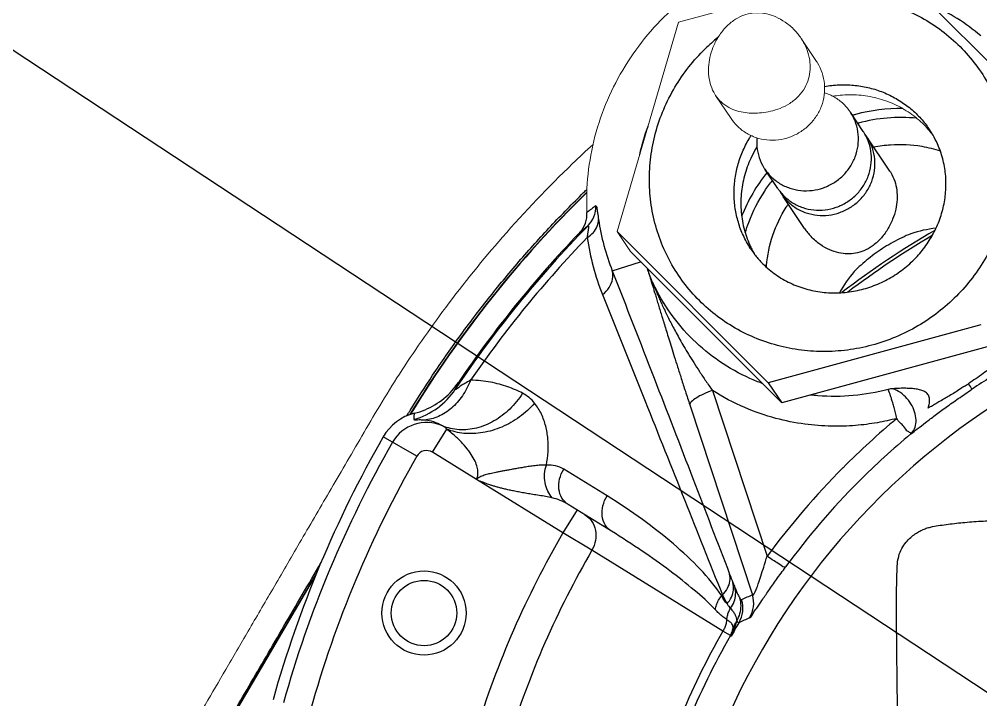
# Model space of a CAD drawing. Header units: millimetres. Extents: x 100 to 940, y 100 to 694.
# Drawn here: x 370.169 to 371.085, y 537.757 to 538.406 of the extents above; entities that cross this region are included whole.
import ezdxf

# ---------------------------------------------------------------- set-up
doc = ezdxf.new("R2010")
doc.units = ezdxf.units.MM
doc.layers.add('DTM_AXIS', color=7, linetype='Continuous', lineweight=9)
doc.layers.add('OUTLINE', color=6, linetype='Continuous', lineweight=9)

msp = doc.modelspace()

# ---------------------------------------------------------------- linework, layer by layer
at = {"color": 2}
msp.add_line((354.46354, 548.723), (371.55595, 537.45842), dxfattribs=at)
at = {"color": 9, "linetype": 'Continuous'}
for p, q in [((370.99983, 538.45835), (371.14401, 538.31417)), ((370.97339, 538.29915), (370.96102, 538.31766)), ((370.99877, 538.26117), (370.97675, 538.29413)), ((370.89194, 538.24472), (370.87957, 538.26323)), ((370.91731, 538.20674), (370.8969, 538.2373)), ((370.88282, 538.05961), (370.73864, 538.20379)), ((370.89562, 538.04044), (370.75145, 538.18462)), ((370.73411, 538.1664), (370.76115, 538.17492)), ((371.0855, 538.1148), (370.88282, 538.05961)), ((371.09831, 538.09563), (370.89562, 538.04044)), ((370.88282, 538.05961), (370.89562, 538.04044)), ((370.82961, 538.05229), (370.8817, 537.89428)), ((370.808, 538.03853), (370.86767, 537.85752)), ((370.5478, 537.98965), (370.51569, 538.00802)), ((370.56266, 537.99342), (370.57627, 538.01541)), ((370.60475, 537.96736), (370.56266, 537.99342)), ((370.72926, 537.95177), (370.68795, 537.9773)), ((370.68692, 537.91649), (370.60475, 537.96736)), ((370.70051, 537.93846), (370.68692, 537.91649)), ((370.71473, 537.90007), (370.68692, 537.91649)), ((370.83959, 537.82296), (370.71473, 537.90007)), ((370.24069, 537.51703), (370.45234, 537.87817)), ((370.24092, 537.5169), (370.45157, 537.87632)), ((370.8467, 537.81866), (370.83959, 537.82296)), ((370.84737, 537.81825), (370.8467, 537.81866))]:
    msp.add_line(p, q, dxfattribs=at)
at = {"color": 7, "linetype": 'Continuous'}
for p, q in [((370.76749, 538.16857), (370.76808, 538.16681)), ((370.53841, 538.02818), (370.53986, 538.03056)), ((370.73333, 537.91815), (370.69203, 537.94371))]:
    msp.add_line(p, q, dxfattribs=at)
at = {"color": 9, "linetype": 'Continuous'}
for points in [[(370.85575, 537.85434), (370.85611, 537.85377), (370.85643, 537.85333), (370.85672, 537.853), (370.85697, 537.85278), (370.85719, 537.85269), (370.85736, 537.85271)], [(370.85258, 537.83195), (370.85262, 537.8321), (370.85266, 537.83225), (370.85269, 537.8324), (370.85273, 537.83254), (370.85276, 537.83268), (370.85279, 537.83282)]]:
    msp.add_lwpolyline(points, dxfattribs=at)
for radius in [0.04008, 0.03117]:
    msp.add_circle((370.55467, 537.84015), radius, dxfattribs=at)
at = {"color": 7, "linetype": 'Continuous'}
for centre, radius, start, end in [((370.96187, 538.2467), 0.18928, 49.28525, 66.13118), ((370.95386, 538.2344), 0.19846, 159.51713, 167.65957), ((370.6832, 538.22071), 0.02679, 318.70857, 2.68139), ((370.68317, 538.22072), 0.02681, 316.13421, 318.72598), ((370.52827, 538.09986), 0.07138, 317.93297, 325.91629), ((370.52831, 538.09982), 0.07133, 283.98392, 317.9373), ((371.69701, 537.32387), 1.35588, 148.45906, 148.58701)]:
    msp.add_arc(centre, radius, start, end, dxfattribs=at)
at = {"color": 9, "linetype": 'Continuous'}
for centre, radius, start, end in [((370.94785, 538.24918), 0.17953, 129.03844, 134.26042), ((371.00811, 538.16093), 0.16005, 88.9759, 105.25712), ((371.00858, 538.15879), 0.16223, 105.21718, 106.26231), ((371.00884, 538.16), 0.15248, 84.17477, 105.28439), ((371.00935, 538.15762), 0.15491, 105.23425, 105.41099), ((370.93557, 538.27386), 0.0455, 29.98314, 33.76651), ((370.93863, 538.26864), 0.04586, 33.76605, 37.56827), ((370.96351, 538.23774), 0.09577, 37.17994, 40.6292), ((370.96128, 538.25014), 0.09074, 30.07118, 33.74718), ((371.00664, 538.15959), 0.16037, 141.20347, 158.54187), ((370.91771, 538.28874), 0.04588, 213.76635, 224.98652), ((371.47624, 537.45842), 1.0956, 134.39399, 148.58243), ((371.47624, 537.45842), 1.09533, 134.40743, 148.56867), ((370.93006, 538.27021), 0.04586, 213.76605, 217.56827), ((370.93004, 538.27019), 0.04583, 217.56199, 224.99057), ((370.93312, 538.26499), 0.0455, 209.98314, 213.76651), ((370.93338, 538.26516), 0.04581, 213.76492, 216.14516), ((370.93347, 538.26523), 0.04593, 216.1445, 217.45423), ((370.9334, 538.26517), 0.04583, 217.44933, 224.99039), ((371.30369, 537.44025), 0.98163, 126.60396, 127.21751), ((370.69172, 538.22764), 0.02665, 315.61039, 1.36672), ((371.47624, 537.45842), 1.07206, 135.56316, 146.29203), ((371.51395, 537.23366), 1.26349, 129.47144, 129.95823), ((370.93389, 538.24619), 0.21513, 188.26285, 201.76932), ((371.47624, 537.45842), 1.0732, 136.13329, 145.9162), ((370.96523, 538.23883), 0.05767, 213.73169, 223.77088), ((371.47624, 537.45842), 0.86379, 120.21408, 127.27966), ((371.47624, 537.45842), 0.86073, 120.52506, 126.96692), ((371.05667, 538.0856), 0.12214, 96.58592, 108.12719), ((371.47624, 537.45842), 1.06481, 136.01006, 145.46671), ((370.94971, 538.23357), 0.24219, 188.45219, 201.79545), ((370.94183, 538.23714), 0.09071, 213.75304, 217.4442), ((370.95244, 538.23035), 0.09576, 206.88575, 207.75904), ((370.95245, 538.23036), 0.09578, 207.759, 210.33623), ((371.05736, 538.08606), 0.12214, 139.37283, 150.91236), ((371.07881, 538.05223), 0.16088, 131.9622, 135.19942), ((371.47624, 537.45842), 0.69242, 94.08851, 170.40167), ((371.5523, 537.34346), 0.85445, 120.64324, 123.42448), ((370.52524, 538.09289), 0.07116, 286.31185, 326.26592), ((372.98922, 536.95353), 2.64438, 155.26853, 155.42299), ((371.0037, 538.02853), 0.02552, 94.6524, 104.71909), ((370.78537, 538.49248), 0.52077, 303.04468, 303.60181), ((371.5383, 537.36543), 0.8284, 123.45305, 123.8439), ((370.55705, 537.98436), 0.04765, 103.97829, 150.22289), ((370.55705, 537.98436), 0.03736, 66.05788, 150.22289), ((370.55275, 537.98744), 0.03665, 57.92826, 86.6806), ((371.47821, 537.45603), 0.74022, 129.693, 135.08129), ((371.47624, 537.45842), 1.10667, 150.22289, 164.32149), ((371.473, 537.46327), 0.7115, 129.68736, 135.09168), ((371.47624, 537.45842), 1.09637, 150.22289, 164.32149), ((371.47624, 537.45842), 1.06967, 150.22289, 164.32149), ((370.55705, 537.98436), 0.01066, 58.25, 150.22289), ((371.47684, 537.45753), 0.7382, 135.08846, 143.72634), ((371.47299, 537.46328), 0.71149, 135.09175, 143.73204), ((371.47624, 537.45842), 0.9126, 149.87178, 162.90724), ((371.47624, 537.45842), 0.88031, 149.88772, 162.80266), ((371.34712, 538.0681), 0.53632, 200.85851, 201.77298), ((371.22405, 538.01926), 0.40392, 201.81468, 202.53384), ((371.47624, 537.45842), 0.75185, 147.94059, 148.03165), ((371.37057, 538.12567), 0.59534, 206.77186, 207.70518), ((370.83187, 537.84467), 0.02673, 329.14888, 17.50015), ((371.20923, 537.11259), 0.8195, 114.63188, 115.42744), ((370.84218, 537.84949), 0.02673, 328.41821, 17.49628), ((371.18201, 537.11182), 0.79008, 113.65965, 114.46454), ((370.82427, 537.8315), 0.02584, 330.21864, 345.87287), ((370.78842, 537.84849), 0.06625, 332.84447, 345.5438), ((371.47624, 537.45842), 0.72453, 149.05725, 150.22259), ((371.47624, 537.45842), 0.73363, 150.20516, 157.64787), ((371.47624, 537.45842), 0.72532, 150.22052, 157.6153)]:
    msp.add_arc(centre, radius, start, end, dxfattribs=at)
for points, start_tangent, end_tangent in [([(370.87273, 538.41224), (370.88136, 538.41595), (370.90403, 538.42328), (370.92734, 538.42749), (370.95081, 538.42854), (370.97409, 538.42642), (370.9968, 538.42117), (371.0185, 538.41288), (371.03874, 538.40171), (371.05714, 538.38788), (371.07338, 538.37164), (371.08715, 538.35329), (371.0982, 538.33317), (371.10632, 538.31164), (371.11134, 538.28915), (371.11318, 538.26615), (371.11182, 538.24299), (371.10725, 538.22003), (371.09953, 538.19775), (371.08886, 538.17669), (371.07557, 538.15737), (371.06009, 538.14021)], (0.908156, 0.418632), (-0.716134, -0.697963)), ([(371.06009, 538.14021), (371.0425, 538.12515), (371.02276, 538.11227), (371.00129, 538.10201), (370.97861, 538.09468), (370.9553, 538.09047), (370.93183, 538.08942), (370.90856, 538.09154), (370.88584, 538.09678), (370.86415, 538.10508), (370.84391, 538.11624), (370.8255, 538.13008), (370.80926, 538.14632), (370.79549, 538.16467), (370.78444, 538.18479), (370.77633, 538.20631), (370.77131, 538.2288), (370.76947, 538.25181), (370.77083, 538.27496), (370.7754, 538.29792), (370.78312, 538.32021), (370.79379, 538.34127), (370.80708, 538.36058), (370.82255, 538.37775)], (-0.716134, -0.697963), (0.716134, 0.697963)), ([(370.93648, 538.34203), (370.94333, 538.34303), (370.95717, 538.34364), (370.9709, 538.34239), (370.98429, 538.3393), (370.99709, 538.33441), (371.00902, 538.32782), (371.01987, 538.31966), (371.02945, 538.31009), (371.03673, 538.30055)], (0.984171, 0.177219), (0.555592, -0.831455)), ([(370.88526, 538.2563), (370.89359, 538.2497), (370.90326, 538.24515), (370.91379, 538.24286), (370.92464, 538.24297), (370.93528, 538.24545), (370.94516, 538.25019), (370.9538, 538.25695), (370.96075, 538.26539), (370.96568, 538.27508), (370.96833, 538.28555), (370.96858, 538.29626), (370.9664, 538.30668), (370.96191, 538.31629), (370.96102, 538.31766)], (0.707107, -0.707107), (-0.555773, 0.831334)), ([(370.86641, 538.18674), (370.86557, 538.18803), (370.85905, 538.19989), (370.85426, 538.21259), (370.8513, 538.22585), (370.85022, 538.23941), (370.85102, 538.25307), (370.85371, 538.26661), (370.85826, 538.27975), (370.86456, 538.29217), (370.86645, 538.29523)], (-0.555589, 0.831457), (0.540374, 0.841425)), ([(370.872, 538.29308), (370.87202, 538.28464), (370.87419, 538.27422), (370.87868, 538.26461), (370.87957, 538.26323)], (-0.087779, -0.99614), (0.555773, -0.831334)), ([(370.89763, 538.23779), (370.90596, 538.23119), (370.91563, 538.22663), (370.92616, 538.22435), (370.93701, 538.22445), (370.94765, 538.22694), (370.95753, 538.23168), (370.96617, 538.23844), (370.97312, 538.24687), (370.97805, 538.25657), (370.9807, 538.26703), (370.98095, 538.27775), (370.97877, 538.28817), (370.97498, 538.2966)], (0.707107, -0.707107), (-0.499754, 0.866167)), ([(370.90098, 538.23276), (370.90932, 538.22617), (370.91899, 538.22161), (370.92951, 538.21933), (370.94037, 538.21943), (370.951, 538.22191), (370.96088, 538.22665), (370.96952, 538.23341), (370.97648, 538.24185), (370.98141, 538.25155), (370.98406, 538.26201), (370.9843, 538.27272), (370.98212, 538.28314), (370.97763, 538.29275), (370.97675, 538.29413)], (0.707107, -0.707107), (-0.555773, 0.831334)), ([(371.02061, 538.1759), (371.03077, 538.18732), (371.03917, 538.20004), (371.04562, 538.2138), (371.04994, 538.22831), (371.05201, 538.24327), (371.05173, 538.25834), (371.04907, 538.27317), (371.04403, 538.28737), (371.03981, 538.29561)], (0.716134, 0.697963), (-0.50111, 0.865384)), ([(370.87203, 538.28434), (370.86709, 538.27546), (370.86068, 538.25902), (370.85722, 538.24182), (370.85683, 538.22439), (370.8595, 538.20725), (370.86517, 538.19092), (370.86703, 538.18705)], (-0.527789, -0.849376), (0.452212, -0.89191)), ([(370.98331, 538.28437), (370.99939, 538.28653), (371.02903, 538.28504), (371.04676, 538.2806)], (0.980589, 0.196075), (0.949067, -0.315074)), ([(370.99878, 538.26115), (370.99955, 538.25995), (371.0033, 538.2518), (371.00522, 538.24318), (371.00552, 538.23424), (371.00427, 538.22498), (371.00134, 538.21542), (370.99647, 538.20572), (370.98962, 538.1967), (370.98179, 538.18984), (370.97381, 538.18538), (370.96589, 538.18301), (370.95815, 538.1824), (370.95011, 538.18341), (370.94147, 538.18629), (370.93247, 538.19134), (370.92359, 538.19894)], (0.555157, -0.831746), (-0.691422, 0.722451)), ([(370.86084, 538.20241), (370.86424, 538.21249), (370.87944, 538.24237), (370.88671, 538.25252)], (0.285262, 0.95845), (0.614508, 0.788911)), ([(370.54144, 538.03314), (370.56284, 538.06672), (370.58833, 538.10334), (370.61594, 538.13971), (370.64519, 538.17512), (370.67566, 538.20901), (370.7068, 538.24087), (370.70998, 538.24398)], (0.523112, 0.852264), (0.716211, 0.697883)), ([(370.71836, 538.22827), (370.71942, 538.2256), (370.7201, 538.22145), (370.721, 538.21527)], (0.800571, 0.599239), (0.144325, -0.98953)), ([(370.881, 538.16984), (370.88111, 538.17125), (370.88712, 538.20017), (370.89994, 538.22706), (370.90179, 538.22991)], (0.071945, 0.997409), (0.556611, 0.830773)), ([(370.71015, 538.19797), (370.7161, 538.20289), (370.71985, 538.20886), (370.721, 538.21527)], (0.852319, 0.523022), (-0.032379, 0.999476)), ([(370.71076, 538.209), (370.71072, 538.20329), (370.71015, 538.19797)], (0.743943, 0.668243), (-0.104783, -0.994495)), ([(371.01867, 538.20168), (371.00172, 538.19355), (370.98571, 538.18346), (370.97124, 538.17186)], (-0.925242, -0.379378), (-0.743528, -0.668705)), ([(370.86981, 538.18199), (370.87635, 538.17436), (370.88828, 538.16389), (370.90183, 538.15561), (370.91657, 538.14969), (370.93211, 538.14625), (370.94805, 538.14531), (370.964, 538.14686), (370.97959, 538.15082), (370.99445, 538.15709), (371.00824, 538.16552), (371.02061, 538.1759)], (0.607954, -0.793972), (0.716134, 0.697963)), ([(370.72483, 538.14364), (370.73113, 538.15052), (370.73437, 538.15846), (370.73411, 538.1664)], (0.783738, 0.621092), (-0.261163, 0.965295)), ([(370.73411, 538.1664), (370.77395, 538.06403), (370.81096, 537.96834), (370.84595, 537.87713)], (0.363529, -0.931583), (0.356656, -0.934236)), ([(370.76808, 538.16681), (370.76892, 538.164), (370.76983, 538.16099), (370.7708, 538.15777), (370.77184, 538.15433), (370.77296, 538.15064), (370.77417, 538.14664), (370.77549, 538.14227), (370.77694, 538.13747), (370.77852, 538.13227), (370.78016, 538.12689), (370.78188, 538.12125), (370.78373, 538.11523), (370.78574, 538.1087), (370.78795, 538.10151), (370.79043, 538.09355), (370.7932, 538.08466), (370.79633, 538.07472), (370.79986, 538.06363), (370.80376, 538.05149), (370.808, 538.03853)], (0.289826, -0.957079), (0.313097, -0.949721)), ([(370.77309, 538.15416), (370.77449, 538.15061), (370.77603, 538.14682), (370.77774, 538.14275), (370.77965, 538.13834), (370.78178, 538.13359), (370.78407, 538.12869), (370.78648, 538.12367), (370.78908, 538.11846), (370.79191, 538.11298), (370.79504, 538.10714), (370.79852, 538.10086), (370.80242, 538.09409), (370.80681, 538.08676), (370.81173, 538.07885), (370.81722, 538.07036), (370.82322, 538.06144), (370.82961, 538.05229)], (0.362457, -0.932), (0.579861, -0.814715)), ([(370.8771, 538.05891), (370.86533, 538.06375), (370.83643, 538.07996), (370.81097, 538.10085), (370.78966, 538.12582), (370.77309, 538.15416)], (-0.936815, 0.349825), (-0.426143, 0.904656)), ([(370.72483, 538.14364), (370.76541, 538.04213), (370.80321, 537.94747), (370.83904, 537.85751)], (0.371351, -0.928493), (0.369457, -0.929248)), ([(371.11198, 538.0867), (371.1008, 538.07809), (371.08763, 538.06841), (371.07357, 538.05873)], (-0.789199, -0.614138), (-0.832782, -0.5536)), ([(370.59905, 538.06205), (370.59123, 538.04716), (370.58078, 538.03539), (370.56839, 538.02751), (370.55487, 538.02403)], (-0.364864, -0.931061), (-0.996407, -0.084698)), ([(370.59905, 538.06205), (370.59347, 538.05893), (370.58924, 538.05629), (370.58442, 538.05337)], (-0.888599, -0.458685), (0.505647, 0.862741)), ([(370.6486, 538.04966), (370.6418, 538.05288), (370.63448, 538.05575), (370.6266, 538.05821), (370.6181, 538.06016), (370.60894, 538.06149), (370.59905, 538.06205)], (-0.889129, 0.457657), (-0.999942, 0.01076)), ([(370.99721, 538.05321), (370.96385, 538.04739), (370.93001, 538.04721), (370.92319, 538.04787)], (-0.967382, -0.253321), (-0.993523, 0.113634)), ([(371.00544, 538.02561), (371.00408, 538.03108), (371.00275, 538.03604), (371.00152, 538.04038), (371.0004, 538.04405), (370.99943, 538.0471), (370.99721, 538.05321)], (-0.231942, 0.97273), (-0.376931, 0.926241)), ([(371.03518, 538.03539), (371.0364, 538.0403), (371.03641, 538.04484), (371.03485, 538.04853), (371.03191, 538.05106), (371.02812, 538.05263), (371.0238, 538.05357), (371.01903, 538.05411), (371.01376, 538.05434), (371.00798, 538.0543), (371.00163, 538.05397)], (0.319517, 0.94758), (-0.996935, -0.078237)), ([(371.01864, 538.0108), (371.02225, 538.01582), (371.0237, 538.02237), (371.02286, 538.02988), (371.01985, 538.03756), (371.01496, 538.04459), (371.00869, 538.05026), (371.00165, 538.05397)], (0.753171, 0.657825), (-0.933061, 0.359718)), ([(371.01864, 538.0108), (371.0248, 538.0156), (371.03269, 538.02168), (371.04185, 538.02861), (371.05226, 538.03627), (371.06394, 538.04457), (371.07693, 538.05347)], (0.788908, 0.614511), (0.830458, 0.557081)), ([(371.06934, 538.05595), (371.06733, 538.05465), (371.06175, 538.0511), (371.05669, 538.04797), (371.05203, 538.04516), (371.04764, 538.04255), (371.0434, 538.04009), (371.03924, 538.0377), (371.03518, 538.03539)], (-0.838244, -0.545295), (-0.869353, -0.494191)), ([(371.07693, 538.05347), (371.07357, 538.05873)], (-0.296936, 0.954897), (-0.548347, 0.836251)), ([(370.6486, 538.04966), (370.63631, 538.03458), (370.62133, 538.02324), (370.60482, 538.01651), (370.58802, 538.01489), (370.57221, 538.0185)], (-0.539269, -0.842133), (-0.923692, 0.383135)), ([(370.66008, 538.04017), (370.65486, 538.04553), (370.6486, 538.04966)], (-0.620576, 0.784146), (-0.889129, 0.457657)), ([(370.82961, 538.05229), (370.82095, 538.04881), (370.81391, 538.04503), (370.8094, 538.04145), (370.808, 538.03853)], (-0.944152, -0.329509), (0.105011, -0.994471)), ([(371.00544, 538.02562), (370.98678, 538.02155), (370.966, 538.0189), (370.94297, 538.0182), (370.91763, 538.02016), (370.89005, 538.02568), (370.86049, 538.03592), (370.82961, 538.05229)], (-0.967396, -0.253268), (-0.842237, 0.539107)), ([(370.66008, 538.04017), (370.64569, 538.02706), (370.62881, 538.01746), (370.6107, 538.01212), (370.59274, 538.01141), (370.57627, 538.01541)], (-0.65922, -0.75195), (-0.925282, 0.379279)), ([(370.67135, 537.98116), (370.67284, 537.99366), (370.67269, 538.00615), (370.67067, 538.01829), (370.66655, 538.02975), (370.66008, 538.04017)], (0.176342, 0.984329), (-0.620676, 0.784067)), ([(370.54523, 538.0246), (370.54541, 538.02861), (370.5456, 538.03059)], (0.03158, 0.999501), (0.119578, 0.992825)), ([(370.55487, 538.02404), (370.55127, 538.02414), (370.54856, 538.02411), (370.54523, 538.0246)], (-0.998258, 0.059001), (0.019427, 0.999811)), ([(370.57627, 538.01541), (370.57221, 538.0185)], (-0.664063, 0.747676), (-0.897396, 0.441226)), ([(371.01864, 538.0108), (371.01667, 538.0127), (371.01199, 538.01795), (371.00544, 538.02561)], (0.564563, 0.82539), (-0.342077, 0.939672)), ([(370.60469, 537.96741), (370.60586, 537.97101), (370.60602, 537.97538), (370.60498, 537.98054), (370.60256, 537.98643), (370.5986, 537.99297), (370.59296, 538.00006), (370.58556, 538.00759), (370.57627, 538.01541)], (0.444674, 0.895692), (-0.791669, 0.61095)), ([(370.67135, 537.98116), (370.66594, 537.98111), (370.66048, 537.98061), (370.65518, 537.97989), (370.65013, 537.97909), (370.6454, 537.97829), (370.64101, 537.9775), (370.63693, 537.97676), (370.63315, 537.97606), (370.62961, 537.9754), (370.62632, 537.97476), (370.62326, 537.97415), (370.62041, 537.97356), (370.61775, 537.97297), (370.61301, 537.97172), (370.60889, 537.97024), (370.60469, 537.9674)], (-0.998483, 0.055054), (-0.704021, -0.71018)), ([(370.67691, 537.94993), (370.67258, 537.95646), (370.67007, 537.96444), (370.66965, 537.97298), (370.67135, 537.98116)], (-0.675569, 0.737297), (0.33496, 0.942232)), ([(370.68795, 537.9773), (370.68004, 537.98051), (370.67135, 537.98116)], (-0.850613, 0.525793), (-0.998043, -0.062528)), ([(370.69203, 537.94371), (370.68612, 537.94975), (370.68326, 537.95828), (370.6839, 537.96797), (370.68795, 537.9773)], (-0.850354, 0.526211), (0.542105, 0.840311)), ([(370.67691, 537.94993), (370.67059, 537.95118), (370.66436, 537.95224), (370.65836, 537.95321), (370.65267, 537.95415), (370.64734, 537.95508), (370.6424, 537.95601), (370.63782, 537.95694), (370.63356, 537.95788), (370.6296, 537.95882), (370.62593, 537.95977), (370.62253, 537.96072), (370.6194, 537.96165), (370.61653, 537.96258), (370.61392, 537.96348), (370.60948, 537.96518), (370.60457, 537.96745)], (-0.975807, 0.218634), (-0.880191, 0.47462)), ([(370.69203, 537.94371), (370.68451, 537.94754), (370.67691, 537.94993)], (-0.850347, 0.526222), (-0.975815, 0.218597)), ([(370.73333, 537.91815), (370.72741, 537.9242), (370.72455, 537.93274), (370.7252, 537.94244), (370.72926, 537.95177)], (-0.850352, 0.526214), (0.542971, 0.839751)), ([(370.83841, 537.85649), (370.81782, 537.88199), (370.79239, 537.90597), (370.76292, 537.92922), (370.72926, 537.95177)], (-0.545488, 0.838119), (-0.850597, 0.525818)), ([(370.70807, 537.93378), (370.71456, 537.92752), (370.7181, 537.91895), (370.71816, 537.90933), (370.71473, 537.90007)], (0.850347, -0.526223), (-0.506108, -0.86247)), ([(371.03922, 537.92251), (371.05417, 537.92482), (371.07021, 537.92659), (371.08751, 537.92786), (371.10622, 537.92867), (371.12651, 537.92911), (371.14851, 537.92925), (371.17226, 537.92918), (371.19774, 537.92898), (371.22503, 537.9287)], (0.984319, 0.176395), (0.999945, -0.010451)), ([(370.83226, 537.84338), (370.81231, 537.86192), (370.78895, 537.88042), (370.76266, 537.89914), (370.73333, 537.91815)], (-0.68808, 0.725635), (-0.850316, 0.526272)), ([(371.00573, 537.88473), (371.0071, 537.89416), (371.0102, 537.90171), (371.0142, 537.90761), (371.01854, 537.91214), (371.02293, 537.91559), (371.02725, 537.91821), (371.03143, 537.92016), (371.03541, 537.92155), (371.03922, 537.92251)], (0.010161, 0.999948), (0.979936, 0.199311)), ([(370.86767, 537.85752), (370.87122, 537.86248), (370.87324, 537.86791), (370.87568, 537.87516), (370.87851, 537.88402), (370.8817, 537.89428)], (0.514963, -0.857212), (0.294506, 0.95565)), ([(370.89935, 537.88417), (370.89374, 537.88648), (370.88826, 537.88985), (370.8817, 537.89428)], (-0.8107, -0.585462), (-0.819511, 0.573063)), ([(370.86495, 537.83549), (370.86833, 537.83986), (370.87184, 537.84495), (370.87679, 537.85221), (370.88309, 537.86137), (370.89065, 537.87212), (370.89935, 537.88417)], (0.918828, 0.394657), (0.591614, 0.806221)), ([(371.00714, 537.61761), (371.00676, 537.67351), (371.00626, 537.72544), (371.00571, 537.77164), (371.00522, 537.81331), (371.00505, 537.85065), (371.00573, 537.88473)], (-0.0055, 0.999985), (0.042486, 0.999097)), ([(370.83904, 537.8575), (370.84388, 537.86372), (370.84626, 537.8705), (370.84595, 537.87713)], (0.719407, 0.694589), (-0.256272, 0.966605)), ([(370.84348, 537.84888), (370.84771, 537.8553), (370.84963, 537.86229), (370.84906, 537.86916)], (0.663718, 0.747983), (-0.265667, 0.964065)), ([(370.8467, 537.84468), (370.85022, 537.85101), (370.85169, 537.85779), (370.85097, 537.86446)], (0.603117, 0.797652), (-0.270629, 0.962684)), ([(370.85097, 537.86446), (370.85265, 537.86053), (370.85388, 537.85783), (370.85575, 537.85434)], (0.38332, -0.923616), (0.519229, -0.854635)), ([(370.83226, 537.84338), (370.83339, 537.84792), (370.83546, 537.85235), (370.83841, 537.85649)], (0.137206, 0.990543), (0.647457, 0.762102)), ([(370.84348, 537.84888), (370.84088, 537.85241), (370.83841, 537.85649)], (-0.650339, 0.759644), (-0.494852, 0.868977)), ([(370.85279, 537.83282), (370.85584, 537.83966), (370.85685, 537.84703), (370.85575, 537.85434)], (0.530849, 0.847466), (-0.289787, 0.957091)), ([(370.84322, 537.83394), (370.83936, 537.83668), (370.83574, 537.83988), (370.83226, 537.84338)], (-0.850777, 0.525526), (-0.689089, 0.724677)), ([(370.84322, 537.83394), (370.84388, 537.83764), (370.84505, 537.84125), (370.8467, 537.84468)], (0.107241, 0.994233), (0.492568, 0.870274)), ([(370.84348, 537.84888), (370.84512, 537.84659), (370.84694, 537.84518)], (0.556846, -0.830616), (0.899818, -0.436265)), ([(370.8467, 537.84468), (370.84953, 537.84118), (370.85131, 537.83827), (370.85279, 537.83283)], (0.669914, -0.742439), (0.041473, -0.99914)), ([(370.84322, 537.83394), (370.84253, 537.83015), (370.84131, 537.82646), (370.83959, 537.82296)], (-0.108078, -0.994142), (-0.502178, -0.864765)), ([(370.84933, 537.82519), (370.84809, 537.82988), (370.84595, 537.83203), (370.84322, 537.83394)], (0.166301, 0.986075), (-0.851703, 0.524025)), ([(370.84737, 537.81825), (370.84882, 537.82259), (370.84877, 537.82508)], (0.39689, 0.917866), (-0.202922, 0.979195)), ([(370.84933, 537.82519), (370.85121, 537.82982), (370.85291, 537.83142)], (0.258216, 0.966087), (0.847752, 0.530393)), ([(370.85279, 537.83282), (370.85482, 537.83097)], (0.592689, -0.805431), (0.946572, 0.322491))]:
    msp.add_spline(points, degree=3, dxfattribs=dict(at, start_tangent=start_tangent, end_tangent=end_tangent))
at = {"color": 7, "linetype": 'Continuous'}
for points, start_tangent, end_tangent in [([(370.77309, 538.15416), (370.7715, 538.15771), (370.77017, 538.16098), (370.76905, 538.16398), (370.76808, 538.16681)], (-0.426143, 0.904656), (-0.313096, 0.949721)), ([(370.24263, 537.52163), (370.24875, 537.532), (370.25779, 537.54753), (370.26684, 537.56304), (370.2759, 537.57856), (370.28495, 537.59408), (370.29401, 537.60961), (370.30302, 537.62507), (370.31208, 537.64061), (370.3216, 537.65692), (370.3321, 537.67492), (370.34404, 537.69539), (370.35747, 537.71842), (370.37222, 537.74371), (370.388, 537.77077), (370.40438, 537.79885), (370.42115, 537.8276), (370.43855, 537.85743), (370.45668, 537.88853)], (0.505567, 0.862787), (0.503519, 0.863984))]:
    msp.add_spline(points, degree=3, dxfattribs=dict(at, start_tangent=start_tangent, end_tangent=end_tangent))
at = {"layer": 'DTM_AXIS', "color": 7, "linetype": 'Continuous'}
for p, q in [((370.79714, 538.40316), (370.99983, 538.45835)), ((370.73864, 538.20379), (370.79714, 538.40316)), ((370.9288, 538.36589), (370.91411, 538.38788)), ((370.84734, 538.31146), (370.83265, 538.33345)), ((370.73864, 538.20379), (370.75145, 538.18462))]:
    msp.add_line(p, q, dxfattribs=at)
for centre, radius, start, end in [((370.86619, 538.35579), 0.05767, 33.73169, 43.77088), ((370.92288, 538.29216), 0.04588, 33.76635, 44.98652), ((370.88549, 538.33696), 0.04588, 213.76635, 224.98652)]:
    msp.add_arc(centre, radius, start, end, dxfattribs=at)
for points, start_tangent, end_tangent in [([(370.90783, 538.39569), (370.89895, 538.40328), (370.88995, 538.40834), (370.88131, 538.41121), (370.87327, 538.41222), (370.86553, 538.41161), (370.85761, 538.40924), (370.84963, 538.40478), (370.8418, 538.39792), (370.83495, 538.38891), (370.83008, 538.3792), (370.82716, 538.36965), (370.8259, 538.36038), (370.8262, 538.35144), (370.82812, 538.34282), (370.83187, 538.33467), (370.83264, 538.33347)], (-0.691422, 0.722451), (0.555157, -0.831746)), ([(370.91415, 538.38782), (370.9151, 538.38634), (370.91982, 538.37674), (370.92227, 538.36732), (370.92271, 538.35818), (370.92118, 538.34931), (370.91758, 538.34078), (370.91158, 538.33275), (370.90328, 538.32592), (370.89403, 538.32118), (370.88496, 538.31836), (370.87641, 538.31693), (370.86851, 538.31656), (370.86079, 538.3171), (370.85293, 538.31879), (370.84515, 538.32203), (370.83776, 538.32739)], (0.554729, -0.832031), (-0.726731, 0.686923)), ([(370.85304, 538.30452), (370.86137, 538.29793), (370.87104, 538.29337), (370.88157, 538.29109), (370.89242, 538.29119), (370.90305, 538.29367), (370.91294, 538.29841), (370.92157, 538.30517), (370.92853, 538.31361), (370.93346, 538.32331), (370.93611, 538.33377), (370.93635, 538.34448), (370.93418, 538.3549), (370.92969, 538.36451), (370.9288, 538.36589)], (0.707107, -0.707107), (-0.555773, 0.831334)), ([(370.83264, 538.33347), (370.83776, 538.32739)], (0.555157, -0.831746), (0.726731, -0.686923)), ([(370.95533, 538.3246), (370.947, 538.3312), (370.93733, 538.33575), (370.93634, 538.33607)], (-0.707107, 0.707107), (-0.953993, 0.299829)), ([(370.94439, 538.3327), (370.9514, 538.33362), (370.96907, 538.33378), (370.98639, 538.33092), (371.00286, 538.32511), (371.01796, 538.31654), (371.03123, 538.30546), (371.0362, 538.3001)], (0.986659, 0.162799), (0.651154, -0.758946))]:
    msp.add_spline(points, degree=3, dxfattribs=dict(at, start_tangent=start_tangent, end_tangent=end_tangent))
at = {"layer": 'OUTLINE'}
for points, start_tangent, end_tangent in [([(370.82251, 538.43986), (370.79341, 538.41752), (370.76783, 538.39121), (370.74639, 538.36153), (370.72952, 538.32908), (370.71763, 538.2945), (370.71104, 538.25853), (370.70996, 538.22196)], (-0.83543, -0.549598), (0.047118, -0.998889)), ([(370.7158, 538.28683), (370.69625, 538.26845), (370.62954, 538.19843), (370.57535, 538.1314), (370.55218, 538.09921), (370.53126, 538.06797), (370.51247, 538.03772), (370.49541, 538.00879), (370.47947, 537.98138), (370.46429, 537.95538), (370.43606, 537.90697), (370.4104, 537.86297), (370.38702, 537.82288), (370.36567, 537.78628), (370.34615, 537.7528), (370.32826, 537.72214), (370.31185, 537.69401), (370.29679, 537.66818), (370.28295, 537.64444), (370.27019, 537.62257), (370.25842, 537.60239), (370.2476, 537.58385), (370.23776, 537.56698), (370.22881, 537.5516), (370.22462, 537.54442), (370.22049, 537.53741), (370.2184, 537.53386), (370.2163, 537.53024), (370.21418, 537.52654), (370.21205, 537.52268), (370.20991, 537.51857), (370.2079, 537.5143), (370.20605, 537.50999), (370.20434, 537.5056), (370.20136, 537.49661), (370.19902, 537.48744), (370.19628, 537.46878), (370.19615, 537.44989), (370.19707, 537.4405), (370.19864, 537.4312), (370.20085, 537.42204), (370.20368, 537.41307), (370.20533, 537.40866), (370.20713, 537.40429), (370.20911, 537.39996), (370.21124, 537.39571), (370.21341, 537.39172), (370.21553, 537.38796), (370.21762, 537.38435), (370.21969, 537.38081), (370.22377, 537.37389), (370.22789, 537.36685), (370.23215, 537.35952), (370.23659, 537.3519), (370.24611, 537.33558), (370.25656, 537.31768), (370.26793, 537.29817), (370.28023, 537.27709), (370.29349, 537.25435), (370.30782, 537.22979), (370.32329, 537.20326), (370.33998, 537.17463), (370.35799, 537.14377), (370.3774, 537.11049), (370.39832, 537.07462), (370.42088, 537.03593), (370.44523, 536.99417)], (-0.736565, -0.676367), (0.503695, -0.863882))]:
    msp.add_spline(points, degree=3, dxfattribs=dict(at, start_tangent=start_tangent, end_tangent=end_tangent))

doc.saveas('drawing.dxf')
